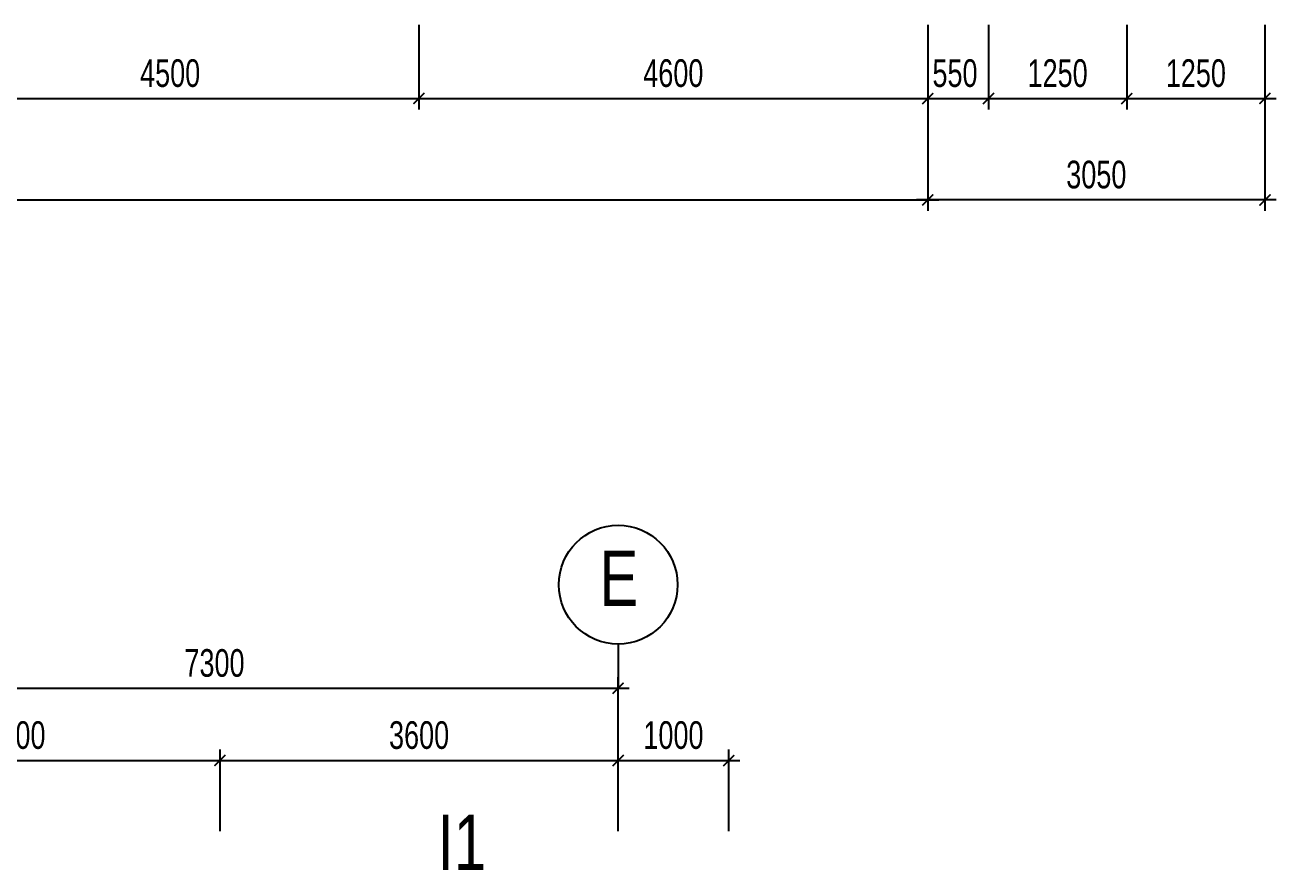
# Model space of a CAD drawing. Header units: millimetres. Extents: x -743195 to -406795, y -426565 to -367165.
# Drawn here: x -715052 to -703740, y -391926 to -384285 of the extents above; entities that cross this region are included whole.
import ezdxf

# ---------------------------------------------------------------- set-up
doc = ezdxf.new("R2010")
doc.units = ezdxf.units.MM
doc.header["$LTSCALE"] = 1000
doc.header["$MEASUREMENT"] = 0
for name, color, linetype in [('CDC.02.DIM', 1, 'Continuous'), ('CDC.06.TEXT', 2, 'Continuous'), ('KCS_CHI', 1, 'Continuous')]:
    doc.layers.add(name, color=color, linetype=linetype)
doc.styles.add('ARIAL', font='arial.ttf', dxfattribs={"width": 0.7})
doc.styles.add('KCS_SMTEXT', font='arial.ttf', dxfattribs={"width": 0.7})
doc.dimstyles.new('100', dxfattribs={"dimscale": 100, "dimtxt": 2.5, "dimasz": 1, "dimexe": 1, "dimexo": 0, "dimgap": 1, "dimtad": 1, "dimdec": 0, "dimdsep": 46, "dimtxsty": 'ARIAL', "dimblk": 'ARCHTICK', "dimcen": 1, "dimdle": 1, "dimclrd": 1, "dimclre": 1, "dimclrt": 2, "dimadec": 0, "dimazin": 0, "dimtfac": 0.00072, "dimtdec": 0, "dimtix": 1, "dimtmove": 2, "dimatfit": 3, "dimldrblk": 'ARCHTICK', "dimfxl": 1, "dimtolj": 1, "dimarcsym": 0})

# ---------------------------------------------------------------- blocks, each defined once
blk = doc.blocks.new('_ArchTick')
at = {"color": 0, "linetype": 'ByBlock', "const_width": 0.15}
blk.add_lwpolyline([(-0.5, -0.5), (0.5, 0.5)], dxfattribs=at)
blk = doc.blocks.new('*D294')
at = {"layer": 'CDC.02.DIM', "color": 1, "lineweight": -2, "transparency": 16777216}
for p, q in [((-715990, -384285), (-715990, -385050)), ((-711490, -384285), (-711490, -385050)), ((-716090, -384950), (-711390, -384950))]:
    blk.add_line(p, q, dxfattribs=at)
at = {"layer": 'Defpoints', "color": 0, "transparency": 16777216}
for p in [(-715990, -384285), (-711490, -384285), (-711490, -384950)]:
    blk.add_point(p, dxfattribs=at)
at = {"layer": 'CDC.02.DIM', "color": 1, "lineweight": -2, "transparency": 16777216, "xscale": 100, "yscale": 100, "zscale": 100, "rotation": 180}
blk.add_blockref('_ArchTick', (-715990, -384950), dxfattribs=at)
at = {"layer": 'CDC.02.DIM', "color": 1, "lineweight": -2, "transparency": 16777216, "xscale": 100, "yscale": 100, "zscale": 100}
blk.add_blockref('_ArchTick', (-711490, -384950), dxfattribs=at)
at = {"layer": 'CDC.02.DIM', "color": 2, "transparency": 16777216, "insert": (-713740, -384722), "char_height": 250, "attachment_point": 5, "style": 'ARIAL'}
blk.add_mtext('\\A1;4500', dxfattribs=at)
blk = doc.blocks.new('*D295')
at = {"layer": 'CDC.02.DIM', "color": 1, "lineweight": -2, "transparency": 16777216}
for p, q in [((-711490, -384285), (-711490, -385050)), ((-706890, -384285), (-706890, -385050)), ((-711590, -384950), (-706790, -384950))]:
    blk.add_line(p, q, dxfattribs=at)
at = {"layer": 'Defpoints', "color": 0, "transparency": 16777216}
for p in [(-711490, -384285), (-706890, -384285), (-706890, -384950)]:
    blk.add_point(p, dxfattribs=at)
at = {"layer": 'CDC.02.DIM', "color": 1, "lineweight": -2, "transparency": 16777216, "xscale": 100, "yscale": 100, "zscale": 100, "rotation": 180}
blk.add_blockref('_ArchTick', (-711490, -384950), dxfattribs=at)
at = {"layer": 'CDC.02.DIM', "color": 1, "lineweight": -2, "transparency": 16777216, "xscale": 100, "yscale": 100, "zscale": 100}
blk.add_blockref('_ArchTick', (-706890, -384950), dxfattribs=at)
at = {"layer": 'CDC.02.DIM', "color": 2, "transparency": 16777216, "insert": (-709190, -384722), "char_height": 250, "attachment_point": 5, "style": 'ARIAL'}
blk.add_mtext('\\A1;4600', dxfattribs=at)
blk = doc.blocks.new('*D296')
at = {"layer": 'CDC.02.DIM', "color": 1, "lineweight": -2, "transparency": 16777216}
for p, q in [((-729590, -384285), (-729590, -385967)), ((-706890, -384285), (-706890, -385967)), ((-729690, -385867), (-706790, -385867))]:
    blk.add_line(p, q, dxfattribs=at)
at = {"layer": 'Defpoints', "color": 0, "transparency": 16777216}
for p in [(-729590, -384285), (-706890, -384285), (-706890, -385867)]:
    blk.add_point(p, dxfattribs=at)
at = {"layer": 'CDC.02.DIM', "color": 1, "lineweight": -2, "transparency": 16777216, "xscale": 100, "yscale": 100, "zscale": 100, "rotation": 180}
blk.add_blockref('_ArchTick', (-729590, -385867), dxfattribs=at)
at = {"layer": 'CDC.02.DIM', "color": 1, "lineweight": -2, "transparency": 16777216, "xscale": 100, "yscale": 100, "zscale": 100}
blk.add_blockref('_ArchTick', (-706890, -385867), dxfattribs=at)
at = {"layer": 'CDC.02.DIM', "color": 2, "transparency": 16777216, "insert": (-718240, -385639), "char_height": 250, "attachment_point": 5, "style": 'ARIAL'}
blk.add_mtext('\\A1;22700', dxfattribs=at)
blk = doc.blocks.new('*D297')
at = {"layer": 'CDC.02.DIM', "color": 1, "lineweight": -2, "transparency": 16777216}
for p, q in [((-706890, -384285), (-706890, -385050)), ((-706340, -384285), (-706340, -385050)), ((-706990, -384950), (-706240, -384950))]:
    blk.add_line(p, q, dxfattribs=at)
at = {"layer": 'Defpoints', "color": 0, "transparency": 16777216}
for p in [(-706890, -384285), (-706340, -384285), (-706340, -384950)]:
    blk.add_point(p, dxfattribs=at)
at = {"layer": 'CDC.02.DIM', "color": 1, "lineweight": -2, "transparency": 16777216, "xscale": 100, "yscale": 100, "zscale": 100, "rotation": 180}
blk.add_blockref('_ArchTick', (-706890, -384950), dxfattribs=at)
at = {"layer": 'CDC.02.DIM', "color": 1, "lineweight": -2, "transparency": 16777216, "xscale": 100, "yscale": 100, "zscale": 100}
blk.add_blockref('_ArchTick', (-706340, -384950), dxfattribs=at)
at = {"layer": 'CDC.02.DIM', "color": 2, "transparency": 16777216, "insert": (-706643, -384722), "char_height": 250, "attachment_point": 5, "style": 'ARIAL'}
blk.add_mtext('\\A1;550', dxfattribs=at)
blk = doc.blocks.new('*D311')
at = {"layer": 'CDC.02.DIM', "color": 1, "lineweight": -2, "transparency": 16777216}
for p, q in [((-706340, -384285), (-706340, -385050)), ((-705090, -384285), (-705090, -385050)), ((-706440, -384950), (-704990, -384950))]:
    blk.add_line(p, q, dxfattribs=at)
at = {"layer": 'Defpoints', "color": 0, "transparency": 16777216}
for p in [(-706340, -384285), (-705090, -384285), (-705090, -384950)]:
    blk.add_point(p, dxfattribs=at)
at = {"layer": 'CDC.02.DIM', "color": 1, "lineweight": -2, "transparency": 16777216, "xscale": 100, "yscale": 100, "zscale": 100, "rotation": 180}
blk.add_blockref('_ArchTick', (-706340, -384950), dxfattribs=at)
at = {"layer": 'CDC.02.DIM', "color": 1, "lineweight": -2, "transparency": 16777216, "xscale": 100, "yscale": 100, "zscale": 100}
blk.add_blockref('_ArchTick', (-705090, -384950), dxfattribs=at)
at = {"layer": 'CDC.02.DIM', "color": 2, "transparency": 16777216, "insert": (-705715, -384722), "char_height": 250, "attachment_point": 5, "style": 'ARIAL'}
blk.add_mtext('\\A1;1250', dxfattribs=at)
blk = doc.blocks.new('*D312')
at = {"layer": 'CDC.02.DIM', "color": 1, "lineweight": -2, "transparency": 16777216}
for p, q in [((-705090, -384285), (-705090, -385050)), ((-703840, -384285), (-703840, -385050)), ((-705190, -384950), (-703740, -384950))]:
    blk.add_line(p, q, dxfattribs=at)
at = {"layer": 'Defpoints', "color": 0, "transparency": 16777216}
for p in [(-705090, -384285), (-703840, -384285), (-703840, -384950)]:
    blk.add_point(p, dxfattribs=at)
at = {"layer": 'CDC.02.DIM', "color": 1, "lineweight": -2, "transparency": 16777216, "xscale": 100, "yscale": 100, "zscale": 100, "rotation": 180}
blk.add_blockref('_ArchTick', (-705090, -384950), dxfattribs=at)
at = {"layer": 'CDC.02.DIM', "color": 1, "lineweight": -2, "transparency": 16777216, "xscale": 100, "yscale": 100, "zscale": 100}
blk.add_blockref('_ArchTick', (-703840, -384950), dxfattribs=at)
at = {"layer": 'CDC.02.DIM', "color": 2, "transparency": 16777216, "insert": (-704465, -384722), "char_height": 250, "attachment_point": 5, "style": 'ARIAL'}
blk.add_mtext('\\A1;1250', dxfattribs=at)
blk = doc.blocks.new('*D313')
at = {"layer": 'CDC.02.DIM', "color": 1, "lineweight": -2, "transparency": 16777216}
for p, q in [((-706890, -384285), (-706890, -385967)), ((-703840, -384285), (-703840, -385967)), ((-703740, -385867), (-706990, -385867))]:
    blk.add_line(p, q, dxfattribs=at)
at = {"layer": 'Defpoints', "color": 0, "transparency": 16777216}
for p in [(-706890, -384285), (-703840, -384285), (-706890, -385867)]:
    blk.add_point(p, dxfattribs=at)
at = {"layer": 'CDC.02.DIM', "color": 1, "lineweight": -2, "transparency": 16777216, "xscale": 100, "yscale": 100, "zscale": 100, "rotation": 180}
blk.add_blockref('_ArchTick', (-706890, -385867), dxfattribs=at)
at = {"layer": 'CDC.02.DIM', "color": 1, "lineweight": -2, "transparency": 16777216, "xscale": 100, "yscale": 100, "zscale": 100}
blk.add_blockref('_ArchTick', (-703840, -385867), dxfattribs=at)
at = {"layer": 'CDC.02.DIM', "color": 2, "transparency": 16777216, "insert": (-705365, -385639), "char_height": 250, "attachment_point": 5, "style": 'ARIAL'}
blk.add_mtext('\\A1;3050', dxfattribs=at)
blk = doc.blocks.new('*D386')
at = {"layer": 'CDC.02.DIM', "color": 1, "lineweight": -2, "transparency": 16777216}
for p, q in [((-716989, -391575), (-716989, -390183)), ((-709689, -391575), (-709689, -390183)), ((-717089, -390283), (-709589, -390283))]:
    blk.add_line(p, q, dxfattribs=at)
at = {"layer": 'Defpoints', "color": 0, "transparency": 16777216}
for p in [(-709689, -390283), (-716989, -391575), (-709689, -391575)]:
    blk.add_point(p, dxfattribs=at)
at = {"layer": 'CDC.02.DIM', "color": 1, "lineweight": -2, "transparency": 16777216, "xscale": 100, "yscale": 100, "zscale": 100, "rotation": 180}
blk.add_blockref('_ArchTick', (-716989, -390283), dxfattribs=at)
at = {"layer": 'CDC.02.DIM', "color": 1, "lineweight": -2, "transparency": 16777216, "xscale": 100, "yscale": 100, "zscale": 100}
blk.add_blockref('_ArchTick', (-709689, -390283), dxfattribs=at)
at = {"layer": 'CDC.02.DIM', "color": 2, "transparency": 16777216, "insert": (-713339, -390056), "char_height": 250, "attachment_point": 5, "style": 'ARIAL'}
blk.add_mtext('\\A1;7300', dxfattribs=at)
blk = doc.blocks.new('*D393')
at = {"layer": 'CDC.02.DIM', "color": 1, "lineweight": -2, "transparency": 16777216}
for p, q in [((-717089, -390936), (-713189, -390936)), ((-716989, -391575), (-716989, -390836)), ((-713289, -391575), (-713289, -390836))]:
    blk.add_line(p, q, dxfattribs=at)
at = {"layer": 'Defpoints', "color": 0, "transparency": 16777216}
for p in [(-713289, -390936), (-716989, -391575), (-713289, -391575)]:
    blk.add_point(p, dxfattribs=at)
at = {"layer": 'CDC.02.DIM', "color": 1, "lineweight": -2, "transparency": 16777216, "xscale": 100, "yscale": 100, "zscale": 100, "rotation": 180}
blk.add_blockref('_ArchTick', (-716989, -390936), dxfattribs=at)
at = {"layer": 'CDC.02.DIM', "color": 1, "lineweight": -2, "transparency": 16777216, "xscale": 100, "yscale": 100, "zscale": 100}
blk.add_blockref('_ArchTick', (-713289, -390936), dxfattribs=at)
at = {"layer": 'CDC.02.DIM', "color": 2, "transparency": 16777216, "insert": (-715139, -390708), "char_height": 250, "attachment_point": 5, "style": 'ARIAL'}
blk.add_mtext('\\A1;3700', dxfattribs=at)
blk = doc.blocks.new('*D394')
at = {"layer": 'CDC.02.DIM', "color": 1, "lineweight": -2, "transparency": 16777216}
for p, q in [((-713389, -390936), (-709589, -390936)), ((-713289, -391575), (-713289, -390836)), ((-709689, -391575), (-709689, -390836))]:
    blk.add_line(p, q, dxfattribs=at)
at = {"layer": 'Defpoints', "color": 0, "transparency": 16777216}
for p in [(-709689, -390936), (-713289, -391575), (-709689, -391575)]:
    blk.add_point(p, dxfattribs=at)
at = {"layer": 'CDC.02.DIM', "color": 1, "lineweight": -2, "transparency": 16777216, "xscale": 100, "yscale": 100, "zscale": 100, "rotation": 180}
blk.add_blockref('_ArchTick', (-713289, -390936), dxfattribs=at)
at = {"layer": 'CDC.02.DIM', "color": 1, "lineweight": -2, "transparency": 16777216, "xscale": 100, "yscale": 100, "zscale": 100}
blk.add_blockref('_ArchTick', (-709689, -390936), dxfattribs=at)
at = {"layer": 'CDC.02.DIM', "color": 2, "transparency": 16777216, "insert": (-711489, -390708), "char_height": 250, "attachment_point": 5, "style": 'ARIAL'}
blk.add_mtext('\\A1;3600', dxfattribs=at)
blk = doc.blocks.new('*D395')
at = {"layer": 'CDC.02.DIM', "color": 1, "lineweight": -2, "transparency": 16777216}
for p, q in [((-709789, -390936), (-708589, -390936)), ((-709689, -391575), (-709689, -390836)), ((-708689, -391575), (-708689, -390836))]:
    blk.add_line(p, q, dxfattribs=at)
at = {"layer": 'Defpoints', "color": 0, "transparency": 16777216}
for p in [(-708689, -390936), (-709689, -391575), (-708689, -391575)]:
    blk.add_point(p, dxfattribs=at)
at = {"layer": 'CDC.02.DIM', "color": 1, "lineweight": -2, "transparency": 16777216, "xscale": 100, "yscale": 100, "zscale": 100, "rotation": 180}
blk.add_blockref('_ArchTick', (-709689, -390936), dxfattribs=at)
at = {"layer": 'CDC.02.DIM', "color": 1, "lineweight": -2, "transparency": 16777216, "xscale": 100, "yscale": 100, "zscale": 100}
blk.add_blockref('_ArchTick', (-708689, -390936), dxfattribs=at)
at = {"layer": 'CDC.02.DIM', "color": 2, "transparency": 16777216, "insert": (-709189, -390708), "char_height": 250, "attachment_point": 5, "style": 'ARIAL'}
blk.add_mtext('\\A1;1000', dxfattribs=at)

msp = doc.modelspace()

# ---------------------------------------------------------------- linework, layer by layer
at = {"layer": 'CDC.02.DIM'}
msp.add_line((-709688.5, -389883.4), (-709688.5, -390283.4), dxfattribs=at)
at = {"layer": 'KCS_CHI'}
msp.add_circle((-709688.5, -389346.5), 536.9, dxfattribs=at)

# ---------------------------------------------------------------- texts
at = {"layer": 'CDC.06.TEXT', "color": 6, "style": 'KCS_SMTEXT', "width": 0.75}
for s, p in [('E', (-709856, -389537.8)), ('I1', (-711320.4, -391926.4))]:
    msp.add_text(s, height=500, dxfattribs=at).set_placement(p)

# ---------------------------------------------------------------- dimensions: what is measured, and where the dimension line sits
at = {"layer": 'CDC.02.DIM'}
for base, p1, p2, picture, middle in [((-706890.5, -385866.7), (-729590.5, -384285.3), (-706890.5, -384285.3), '*D296', (-718240.5, -385639.1)), ((-711490.5, -384949.6), (-715990.5, -384285.3), (-711490.5, -384285.3), '*D294', (-713740.5, -384721.9)), ((-706890.5, -384949.6), (-711490.5, -384285.3), (-706890.5, -384285.3), '*D295', (-709190.5, -384721.9)), ((-706890.5, -385866.7), (-703840.5, -384285.3), (-706890.5, -384285.3), '*D313', (-705365.5, -385639)), ((-705090.5, -384949.6), (-706340.5, -384285.3), (-705090.5, -384285.3), '*D311', (-705715.5, -384721.9)), ((-703840.5, -384949.6), (-705090.5, -384285.3), (-703840.5, -384285.3), '*D312', (-704465.5, -384721.9)), ((-709688.5, -390283.4), (-716988.5, -391574.9), (-709688.5, -391574.9), '*D386', (-713338.5, -390055.7)), ((-713288.5, -390935.7), (-716988.5, -391574.9), (-713288.5, -391574.9), '*D393', (-715138.5, -390708)), ((-709688.5, -390935.7), (-713288.5, -391574.9), (-709688.5, -391574.9), '*D394', (-711488.5, -390708)), ((-708688.5, -390935.7), (-709688.5, -391574.9), (-708688.5, -391574.9), '*D395', (-709188.5, -390708.1))]:
    dim = msp.add_linear_dim(base=base, p1=p1, p2=p2, dimstyle='100', dxfattribs=at)
    dim.commit()
    dim.dimension.update_dxf_attribs({"geometry": picture, "text_midpoint": middle})
dim = msp.add_linear_dim(base=(-706340.5, -384949.6), p1=(-706890.5, -384285.3), p2=(-706340.5, -384285.3), dimstyle='100', dxfattribs=at)
dim.commit()
dim.dimension.update_dxf_attribs({"geometry": '*D297', "text_midpoint": (-706642.6, -384721.9), "dimtype": 160})

doc.saveas('drawing.dxf')
